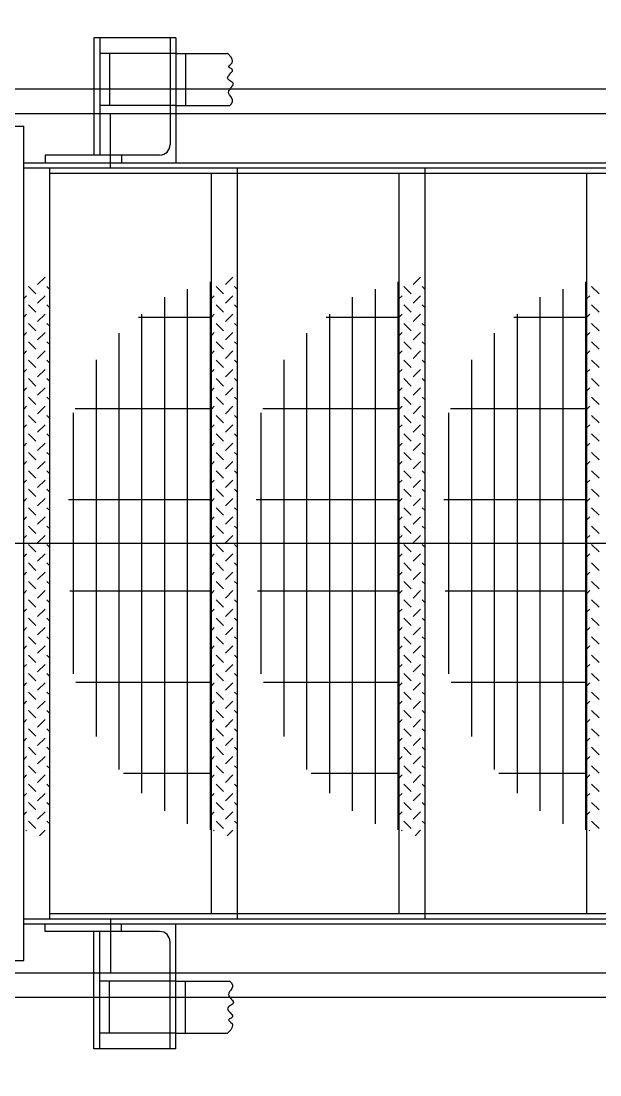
# Model space of a CAD drawing. Extents: x -16413 to 78405, y -232 to 83089.
# Drawn here: x 19182.9 to 19210.7, y 53322.8 to 53373.3 of the extents above; entities that cross this region are included whole.
import ezdxf

# ---------------------------------------------------------------- set-up
doc = ezdxf.new("R2010")
doc.units = 0
doc.header["$LTSCALE"] = 350
doc.header["$MEASUREMENT"] = 0
doc.layers.add('BACKGROUND', color=7, linetype='CONTINUOUS')

msp = doc.modelspace()

# ---------------------------------------------------------------- linework, layer by layer
at = {"layer": 'BACKGROUND'}
for p, q in [((19190.353, 53372.545), (19186.419, 53372.545)), ((19186.419, 53372.545), (19186.419, 53368.905)), ((19186.699, 53372.545), (19186.699, 53366.92)), ((19190.073, 53372.545), (19190.073, 53368.905)), ((19190.353, 53372.545), (19190.353, 53368.905)), ((19190.353, 53371.795), (19186.699, 53371.795)), ((19187.166, 53371.795), (19187.166, 53369.295)), ((19190.353, 53371.795), (19190.82, 53371.795)), ((19190.82, 53371.795), (19190.82, 53369.295)), ((19190.82, 53371.795), (19192.819, 53371.795)), ((19192.836, 53371.782), (19192.819, 53371.795)), ((19192.985, 53371.634), (19192.836, 53371.782)), ((19193.057, 53371.512), (19192.985, 53371.634)), ((19193.071, 53371.415), (19193.057, 53371.512)), ((19192.882, 53371.163), (19192.897, 53371.194)), ((19192.891, 53371.137), (19192.882, 53371.163)), ((19192.918, 53371.113), (19192.891, 53371.137)), ((19192.897, 53371.194), (19192.938, 53371.231)), ((19192.956, 53371.092), (19192.918, 53371.113)), ((19192.938, 53371.231), (19192.993, 53371.278)), ((19192.997, 53371.07), (19192.956, 53371.092)), ((19192.993, 53371.278), (19193.044, 53371.338)), ((19193.035, 53371.046), (19192.997, 53371.07)), ((19193.034, 53370.904), (19193.063, 53370.948)), ((19193.063, 53371.018), (19193.035, 53371.046)), ((19193.044, 53371.338), (19193.071, 53371.415)), ((19193.074, 53370.986), (19193.063, 53371.018)), ((19193.063, 53370.948), (19193.074, 53370.986)), ((19192.828, 53370.614), (19192.836, 53370.658)), ((19192.843, 53370.574), (19192.828, 53370.614)), ((19192.836, 53370.658), (19192.863, 53370.706)), ((19192.876, 53370.537), (19192.843, 53370.574)), ((19192.863, 53370.706), (19192.902, 53370.757)), ((19192.922, 53370.503), (19192.876, 53370.537)), ((19192.902, 53370.757), (19192.947, 53370.807)), ((19192.973, 53370.47), (19192.922, 53370.503)), ((19192.947, 53370.807), (19192.993, 53370.857)), ((19193.024, 53370.437), (19192.973, 53370.47)), ((19192.993, 53370.857), (19193.034, 53370.904)), ((19193.067, 53370.403), (19193.024, 53370.437)), ((19238.555, 53370.079), (19094.055, 53370.079)), ((19192.882, 53369.936), (19192.898, 53370.001)), ((19192.891, 53369.87), (19192.882, 53369.936)), ((19192.898, 53370.001), (19192.932, 53370.063)), ((19192.932, 53370.063), (19192.976, 53370.123)), ((19192.976, 53370.123), (19193.022, 53370.179)), ((19193.022, 53370.179), (19193.065, 53370.232)), ((19193.065, 53370.232), (19193.096, 53370.282)), ((19193.098, 53370.367), (19193.067, 53370.403)), ((19193.096, 53370.282), (19193.109, 53370.326)), ((19193.109, 53370.326), (19193.098, 53370.367)), ((19192.927, 53369.803), (19192.891, 53369.87)), ((19192.979, 53369.731), (19192.927, 53369.803)), ((19193.03, 53369.655), (19192.979, 53369.731)), ((19193.006, 53369.367), (19193.06, 53369.475)), ((19193.062, 53369.57), (19193.03, 53369.655)), ((19193.06, 53369.475), (19193.062, 53369.57)), ((19093.305, 53368.905), (19239.305, 53368.905)), ((19186.419, 53368.905), (19186.419, 53366.92)), ((19190.353, 53369.295), (19186.699, 53369.295)), ((19187.217, 53366.305), (19187.217, 53368.905)), ((19187.217, 53366.305), (19187.217, 53368.905)), ((19190.073, 53368.905), (19190.073, 53367.42)), ((19190.353, 53369.295), (19190.82, 53369.295)), ((19190.353, 53368.905), (19190.353, 53366.545)), ((19190.82, 53369.295), (19192.934, 53369.295)), ((19192.934, 53369.295), (19193.006, 53369.367)), ((19149.555, 53368.305), (19183.055, 53368.305)), ((19183.055, 53328.305), (19183.055, 53368.305)), ((19184.083, 53366.92), (19184.083, 53366.545)), ((19189.573, 53366.92), (19184.083, 53366.92)), ((19187.737, 53366.92), (19187.737, 53366.545)), ((19183.055, 53366.545), (19239.305, 53366.545)), ((19183.055, 53366.305), (19239.305, 53366.305)), ((19184.3, 53366.057), (19193.305, 53366.057)), ((19184.305, 53330.305), (19184.305, 53366.305)), ((19192.055, 53330.557), (19192.055, 53366.057)), ((19193.3, 53366.057), (19202.305, 53366.057)), ((19193.305, 53330.307), (19193.305, 53366.305)), ((19201.055, 53330.557), (19201.055, 53366.057)), ((19202.3, 53366.057), (19211.305, 53366.057)), ((19202.305, 53330.307), (19202.305, 53366.305)), ((19210.055, 53330.557), (19210.055, 53366.057)), ((19183.725, 53360.707), (19184.079, 53361.061)), ((19192.008, 53334.567), (19192.008, 53360.849)), ((19192.725, 53360.707), (19193.079, 53361.061)), ((19201.008, 53334.567), (19201.008, 53360.849)), ((19201.725, 53360.707), (19202.079, 53361.061)), ((19210.008, 53334.567), (19210.008, 53360.849)), ((19183.637, 53360.265), (19183.283, 53360.619)), ((19184.305, 53360.481), (19184.167, 53360.619)), ((19190.914, 53334.856), (19190.914, 53360.489)), ((19192.637, 53360.265), (19192.283, 53360.619)), ((19193.305, 53360.481), (19193.167, 53360.619)), ((19199.914, 53334.856), (19199.914, 53360.489)), ((19201.637, 53360.265), (19201.283, 53360.619)), ((19202.305, 53360.481), (19202.167, 53360.619)), ((19208.914, 53334.856), (19208.914, 53360.489)), ((19210.637, 53360.265), (19210.283, 53360.619)), ((19183.055, 53360.037), (19183.195, 53360.177)), ((19183.725, 53359.823), (19184.079, 53360.177)), ((19189.82, 53335.471), (19189.82, 53360.106)), ((19192.055, 53360.037), (19192.195, 53360.177)), ((19192.725, 53359.823), (19193.079, 53360.177)), ((19198.82, 53335.471), (19198.82, 53360.106)), ((19201.055, 53360.037), (19201.195, 53360.177)), ((19201.725, 53359.823), (19202.079, 53360.177)), ((19207.82, 53335.471), (19207.82, 53360.106)), ((19210.055, 53360.037), (19210.195, 53360.177)), ((19183.637, 53359.381), (19183.283, 53359.735)), ((19184.305, 53359.597), (19184.167, 53359.735)), ((19192.637, 53359.381), (19192.283, 53359.735)), ((19193.305, 53359.597), (19193.167, 53359.735)), ((19201.637, 53359.381), (19201.283, 53359.735)), ((19202.305, 53359.597), (19202.167, 53359.735)), ((19210.637, 53359.381), (19210.283, 53359.735)), ((19183.055, 53359.153), (19183.195, 53359.293)), ((19183.637, 53358.497), (19183.283, 53358.851)), ((19183.725, 53358.939), (19184.079, 53359.293)), ((19184.305, 53358.713), (19184.167, 53358.851)), ((19188.555, 53359.15), (19192.055, 53359.15)), ((19188.727, 53336.331), (19188.727, 53359.293)), ((19192.055, 53359.153), (19192.195, 53359.293)), ((19192.637, 53358.497), (19192.283, 53358.851)), ((19192.725, 53358.939), (19193.079, 53359.293)), ((19193.305, 53358.713), (19193.167, 53358.851)), ((19197.555, 53359.15), (19201.055, 53359.15)), ((19197.727, 53336.331), (19197.727, 53359.293)), ((19201.055, 53359.153), (19201.195, 53359.293)), ((19201.637, 53358.497), (19201.283, 53358.851)), ((19201.725, 53358.939), (19202.079, 53359.293)), ((19202.305, 53358.713), (19202.167, 53358.851)), ((19206.555, 53359.15), (19210.055, 53359.15)), ((19206.727, 53336.331), (19206.727, 53359.293)), ((19210.055, 53359.153), (19210.195, 53359.293)), ((19210.637, 53358.497), (19210.283, 53358.851)), ((19183.055, 53358.27), (19183.195, 53358.409)), ((19183.725, 53358.056), (19184.079, 53358.409)), ((19187.633, 53337.453), (19187.633, 53358.383)), ((19192.055, 53358.27), (19192.195, 53358.409)), ((19192.725, 53358.056), (19193.079, 53358.409)), ((19196.633, 53337.453), (19196.633, 53358.383)), ((19201.055, 53358.27), (19201.195, 53358.409)), ((19201.725, 53358.056), (19202.079, 53358.409)), ((19205.633, 53337.453), (19205.633, 53358.383)), ((19210.055, 53358.27), (19210.195, 53358.409)), ((19183.637, 53357.614), (19183.283, 53357.967)), ((19184.305, 53357.829), (19184.167, 53357.967)), ((19192.637, 53357.614), (19192.283, 53357.967)), ((19193.305, 53357.829), (19193.167, 53357.967)), ((19201.637, 53357.614), (19201.283, 53357.967)), ((19202.305, 53357.829), (19202.167, 53357.967)), ((19210.637, 53357.614), (19210.283, 53357.967)), ((19183.055, 53357.386), (19183.195, 53357.525)), ((19183.725, 53357.172), (19184.079, 53357.525)), ((19192.055, 53357.386), (19192.195, 53357.525)), ((19192.725, 53357.172), (19193.079, 53357.525)), ((19201.055, 53357.386), (19201.195, 53357.525)), ((19201.725, 53357.172), (19202.079, 53357.525)), ((19210.055, 53357.386), (19210.195, 53357.525)), ((19183.637, 53356.73), (19183.283, 53357.083)), ((19184.305, 53356.945), (19184.167, 53357.083)), ((19186.539, 53339.033), (19186.539, 53357.109)), ((19192.637, 53356.73), (19192.283, 53357.083)), ((19193.305, 53356.945), (19193.167, 53357.083)), ((19195.539, 53339.033), (19195.539, 53357.109)), ((19201.637, 53356.73), (19201.283, 53357.083)), ((19202.305, 53356.945), (19202.167, 53357.083)), ((19204.539, 53339.033), (19204.539, 53357.109)), ((19210.637, 53356.73), (19210.283, 53357.083)), ((19183.055, 53356.502), (19183.195, 53356.641)), ((19183.725, 53356.288), (19184.079, 53356.641)), ((19192.055, 53356.502), (19192.195, 53356.641)), ((19192.725, 53356.288), (19193.079, 53356.641)), ((19201.055, 53356.502), (19201.195, 53356.641)), ((19201.725, 53356.288), (19202.079, 53356.641)), ((19210.055, 53356.502), (19210.195, 53356.641)), ((19183.637, 53355.846), (19183.283, 53356.199)), ((19184.305, 53356.061), (19184.167, 53356.199)), ((19192.637, 53355.846), (19192.283, 53356.199)), ((19193.305, 53356.061), (19193.167, 53356.199)), ((19201.637, 53355.846), (19201.283, 53356.199)), ((19202.305, 53356.061), (19202.167, 53356.199)), ((19210.637, 53355.846), (19210.283, 53356.199)), ((19183.055, 53355.618), (19183.195, 53355.757)), ((19183.637, 53354.962), (19183.283, 53355.315)), ((19183.725, 53355.404), (19184.079, 53355.757)), ((19184.305, 53355.177), (19184.167, 53355.315)), ((19192.055, 53355.618), (19192.195, 53355.757)), ((19192.637, 53354.962), (19192.283, 53355.315)), ((19192.725, 53355.404), (19193.079, 53355.757)), ((19193.305, 53355.177), (19193.167, 53355.315)), ((19201.055, 53355.618), (19201.195, 53355.757)), ((19201.637, 53354.962), (19201.283, 53355.315)), ((19201.725, 53355.404), (19202.079, 53355.757)), ((19202.305, 53355.177), (19202.167, 53355.315)), ((19210.055, 53355.618), (19210.195, 53355.757)), ((19210.637, 53354.962), (19210.283, 53355.315)), ((19183.055, 53354.734), (19183.195, 53354.874)), ((19183.725, 53354.52), (19184.079, 53354.874)), ((19185.519, 53354.775), (19192.055, 53354.775)), ((19192.055, 53354.734), (19192.195, 53354.874)), ((19192.725, 53354.52), (19193.079, 53354.874)), ((19194.519, 53354.775), (19201.055, 53354.775)), ((19201.055, 53354.734), (19201.195, 53354.874)), ((19201.725, 53354.52), (19202.079, 53354.874)), ((19203.519, 53354.775), (19210.055, 53354.775)), ((19210.055, 53354.734), (19210.195, 53354.874)), ((19183.637, 53354.078), (19183.283, 53354.432)), ((19184.305, 53354.293), (19184.167, 53354.432)), ((19185.445, 53342.047), (19185.445, 53354.563)), ((19192.637, 53354.078), (19192.283, 53354.432)), ((19193.305, 53354.293), (19193.167, 53354.432)), ((19194.445, 53342.047), (19194.445, 53354.563)), ((19201.637, 53354.078), (19201.283, 53354.432)), ((19202.305, 53354.293), (19202.167, 53354.432)), ((19203.445, 53342.047), (19203.445, 53354.563)), ((19210.637, 53354.078), (19210.283, 53354.432)), ((19183.055, 53353.85), (19183.195, 53353.99)), ((19183.725, 53353.636), (19184.079, 53353.99)), ((19192.055, 53353.85), (19192.195, 53353.99)), ((19192.725, 53353.636), (19193.079, 53353.99)), ((19201.055, 53353.85), (19201.195, 53353.99)), ((19201.725, 53353.636), (19202.079, 53353.99)), ((19210.055, 53353.85), (19210.195, 53353.99)), ((19183.637, 53353.194), (19183.283, 53353.548)), ((19184.305, 53353.409), (19184.167, 53353.548)), ((19192.637, 53353.194), (19192.283, 53353.548)), ((19193.305, 53353.409), (19193.167, 53353.548)), ((19201.637, 53353.194), (19201.283, 53353.548)), ((19202.305, 53353.409), (19202.167, 53353.548)), ((19210.637, 53353.194), (19210.283, 53353.548)), ((19183.055, 53352.966), (19183.195, 53353.106)), ((19183.725, 53352.752), (19184.079, 53353.106)), ((19192.055, 53352.966), (19192.195, 53353.106)), ((19192.725, 53352.752), (19193.079, 53353.106)), ((19201.055, 53352.966), (19201.195, 53353.106)), ((19201.725, 53352.752), (19202.079, 53353.106)), ((19210.055, 53352.966), (19210.195, 53353.106)), ((19183.637, 53352.31), (19183.283, 53352.664)), ((19184.305, 53352.526), (19184.167, 53352.664)), ((19192.637, 53352.31), (19192.283, 53352.664)), ((19193.305, 53352.526), (19193.167, 53352.664)), ((19201.637, 53352.31), (19201.283, 53352.664)), ((19202.305, 53352.526), (19202.167, 53352.664)), ((19210.637, 53352.31), (19210.283, 53352.664)), ((19183.055, 53352.082), (19183.195, 53352.222)), ((19183.637, 53351.426), (19183.283, 53351.78)), ((19183.725, 53351.868), (19184.079, 53352.222)), ((19184.305, 53351.642), (19184.167, 53351.78)), ((19192.055, 53352.082), (19192.195, 53352.222)), ((19192.637, 53351.426), (19192.283, 53351.78)), ((19192.725, 53351.868), (19193.079, 53352.222)), ((19193.305, 53351.642), (19193.167, 53351.78)), ((19201.055, 53352.082), (19201.195, 53352.222)), ((19201.637, 53351.426), (19201.283, 53351.78)), ((19201.725, 53351.868), (19202.079, 53352.222)), ((19202.305, 53351.642), (19202.167, 53351.78)), ((19210.055, 53352.082), (19210.195, 53352.222)), ((19210.637, 53351.426), (19210.283, 53351.78)), ((19183.055, 53351.199), (19183.195, 53351.338)), ((19183.725, 53350.984), (19184.079, 53351.338)), ((19192.055, 53351.199), (19192.195, 53351.338)), ((19192.725, 53350.984), (19193.079, 53351.338)), ((19201.055, 53351.199), (19201.195, 53351.338)), ((19201.725, 53350.984), (19202.079, 53351.338)), ((19210.055, 53351.199), (19210.195, 53351.338)), ((19183.637, 53350.543), (19183.283, 53350.896)), ((19184.305, 53350.758), (19184.167, 53350.896)), ((19192.637, 53350.543), (19192.283, 53350.896)), ((19193.305, 53350.758), (19193.167, 53350.896)), ((19201.637, 53350.543), (19201.283, 53350.896)), ((19202.305, 53350.758), (19202.167, 53350.896)), ((19210.637, 53350.543), (19210.283, 53350.896)), ((19183.055, 53350.315), (19183.195, 53350.454)), ((19183.725, 53350.101), (19184.079, 53350.454)), ((19185.204, 53350.4), (19192.055, 53350.4)), ((19192.055, 53350.315), (19192.195, 53350.454)), ((19192.725, 53350.101), (19193.079, 53350.454)), ((19194.204, 53350.4), (19201.055, 53350.4)), ((19201.055, 53350.315), (19201.195, 53350.454)), ((19201.725, 53350.101), (19202.079, 53350.454)), ((19203.204, 53350.4), (19210.055, 53350.4)), ((19210.055, 53350.315), (19210.195, 53350.454)), ((19183.637, 53349.659), (19183.283, 53350.012)), ((19184.305, 53349.874), (19184.167, 53350.012)), ((19192.637, 53349.659), (19192.283, 53350.012)), ((19193.305, 53349.874), (19193.167, 53350.012)), ((19201.637, 53349.659), (19201.283, 53350.012)), ((19202.305, 53349.874), (19202.167, 53350.012)), ((19210.637, 53349.659), (19210.283, 53350.012)), ((19183.055, 53349.431), (19183.195, 53349.57)), ((19183.725, 53349.217), (19184.079, 53349.57)), ((19192.055, 53349.431), (19192.195, 53349.57)), ((19192.725, 53349.217), (19193.079, 53349.57)), ((19201.055, 53349.431), (19201.195, 53349.57)), ((19201.725, 53349.217), (19202.079, 53349.57)), ((19210.055, 53349.431), (19210.195, 53349.57)), ((19183.637, 53348.775), (19183.283, 53349.128)), ((19184.305, 53348.99), (19184.167, 53349.128)), ((19192.637, 53348.775), (19192.283, 53349.128)), ((19193.305, 53348.99), (19193.167, 53349.128)), ((19201.637, 53348.775), (19201.283, 53349.128)), ((19202.305, 53348.99), (19202.167, 53349.128)), ((19210.637, 53348.775), (19210.283, 53349.128)), ((19093.305, 53348.305), (19239.305, 53348.305)), ((19183.055, 53348.547), (19183.195, 53348.686)), ((19183.637, 53347.891), (19183.283, 53348.244)), ((19183.725, 53348.333), (19184.079, 53348.686)), ((19184.305, 53348.106), (19184.167, 53348.244)), ((19192.055, 53348.547), (19192.195, 53348.686)), ((19192.637, 53347.891), (19192.283, 53348.244)), ((19192.725, 53348.333), (19193.079, 53348.686)), ((19193.305, 53348.106), (19193.167, 53348.244)), ((19201.055, 53348.547), (19201.195, 53348.686)), ((19201.637, 53347.891), (19201.283, 53348.244)), ((19201.725, 53348.333), (19202.079, 53348.686)), ((19202.305, 53348.106), (19202.167, 53348.244)), ((19210.055, 53348.547), (19210.195, 53348.686)), ((19210.637, 53347.891), (19210.283, 53348.244)), ((19183.055, 53347.663), (19183.195, 53347.802)), ((19183.725, 53347.449), (19184.079, 53347.802)), ((19192.055, 53347.663), (19192.195, 53347.802)), ((19192.725, 53347.449), (19193.079, 53347.802)), ((19201.055, 53347.663), (19201.195, 53347.802)), ((19201.725, 53347.449), (19202.079, 53347.802)), ((19210.055, 53347.663), (19210.195, 53347.802)), ((19183.637, 53347.007), (19183.283, 53347.361)), ((19184.305, 53347.222), (19184.167, 53347.361)), ((19192.637, 53347.007), (19192.283, 53347.361)), ((19193.305, 53347.222), (19193.167, 53347.361)), ((19201.637, 53347.007), (19201.283, 53347.361)), ((19202.305, 53347.222), (19202.167, 53347.361)), ((19210.637, 53347.007), (19210.283, 53347.361)), ((19183.055, 53346.779), (19183.195, 53346.919)), ((19183.725, 53346.565), (19184.079, 53346.919)), ((19192.055, 53346.779), (19192.195, 53346.919)), ((19192.725, 53346.565), (19193.079, 53346.919)), ((19201.055, 53346.779), (19201.195, 53346.919)), ((19201.725, 53346.565), (19202.079, 53346.919)), ((19210.055, 53346.779), (19210.195, 53346.919)), ((19183.637, 53346.123), (19183.283, 53346.477)), ((19184.305, 53346.338), (19184.167, 53346.477)), ((19192.637, 53346.123), (19192.283, 53346.477)), ((19193.305, 53346.338), (19193.167, 53346.477)), ((19201.637, 53346.123), (19201.283, 53346.477)), ((19202.305, 53346.338), (19202.167, 53346.477)), ((19210.637, 53346.123), (19210.283, 53346.477)), ((19183.055, 53345.895), (19183.195, 53346.035)), ((19183.725, 53345.681), (19184.079, 53346.035)), ((19185.262, 53346.025), (19192.055, 53346.025)), ((19192.055, 53345.895), (19192.195, 53346.035)), ((19192.725, 53345.681), (19193.079, 53346.035)), ((19194.262, 53346.025), (19201.055, 53346.025)), ((19201.055, 53345.895), (19201.195, 53346.035)), ((19201.725, 53345.681), (19202.079, 53346.035)), ((19203.262, 53346.025), (19210.055, 53346.025)), ((19210.055, 53345.895), (19210.195, 53346.035)), ((19183.637, 53345.239), (19183.283, 53345.593)), ((19184.305, 53345.455), (19184.167, 53345.593)), ((19192.637, 53345.239), (19192.283, 53345.593)), ((19193.305, 53345.455), (19193.167, 53345.593)), ((19201.637, 53345.239), (19201.283, 53345.593)), ((19202.305, 53345.455), (19202.167, 53345.593)), ((19210.637, 53345.239), (19210.283, 53345.593)), ((19183.055, 53345.011), (19183.195, 53345.151)), ((19183.637, 53344.355), (19183.283, 53344.709)), ((19183.725, 53344.797), (19184.079, 53345.151)), ((19184.305, 53344.571), (19184.167, 53344.709)), ((19192.055, 53345.011), (19192.195, 53345.151)), ((19192.637, 53344.355), (19192.283, 53344.709)), ((19192.725, 53344.797), (19193.079, 53345.151)), ((19193.305, 53344.571), (19193.167, 53344.709)), ((19201.055, 53345.011), (19201.195, 53345.151)), ((19201.637, 53344.355), (19201.283, 53344.709)), ((19201.725, 53344.797), (19202.079, 53345.151)), ((19202.305, 53344.571), (19202.167, 53344.709)), ((19210.055, 53345.011), (19210.195, 53345.151)), ((19210.637, 53344.355), (19210.283, 53344.709)), ((19183.055, 53344.127), (19183.195, 53344.267)), ((19183.725, 53343.913), (19184.079, 53344.267)), ((19192.055, 53344.127), (19192.195, 53344.267)), ((19192.725, 53343.913), (19193.079, 53344.267)), ((19201.055, 53344.127), (19201.195, 53344.267)), ((19201.725, 53343.913), (19202.079, 53344.267)), ((19210.055, 53344.127), (19210.195, 53344.267)), ((19183.637, 53343.471), (19183.283, 53343.825)), ((19184.305, 53343.687), (19184.167, 53343.825)), ((19192.637, 53343.471), (19192.283, 53343.825)), ((19193.305, 53343.687), (19193.167, 53343.825)), ((19201.637, 53343.471), (19201.283, 53343.825)), ((19202.305, 53343.687), (19202.167, 53343.825)), ((19210.637, 53343.471), (19210.283, 53343.825)), ((19183.055, 53343.244), (19183.195, 53343.383)), ((19183.725, 53343.03), (19184.079, 53343.383)), ((19192.055, 53343.244), (19192.195, 53343.383)), ((19192.725, 53343.03), (19193.079, 53343.383)), ((19201.055, 53343.244), (19201.195, 53343.383)), ((19201.725, 53343.03), (19202.079, 53343.383)), ((19210.055, 53343.244), (19210.195, 53343.383)), ((19183.637, 53342.588), (19183.283, 53342.941)), ((19184.305, 53342.803), (19184.167, 53342.941)), ((19192.637, 53342.588), (19192.283, 53342.941)), ((19193.305, 53342.803), (19193.167, 53342.941)), ((19201.637, 53342.588), (19201.283, 53342.941)), ((19202.305, 53342.803), (19202.167, 53342.941)), ((19210.637, 53342.588), (19210.283, 53342.941)), ((19183.055, 53342.36), (19183.195, 53342.499)), ((19183.725, 53342.146), (19184.079, 53342.499)), ((19192.055, 53342.36), (19192.195, 53342.499)), ((19192.725, 53342.146), (19193.079, 53342.499)), ((19201.055, 53342.36), (19201.195, 53342.499)), ((19201.725, 53342.146), (19202.079, 53342.499)), ((19210.055, 53342.36), (19210.195, 53342.499)), ((19183.055, 53341.476), (19183.195, 53341.615)), ((19183.637, 53341.704), (19183.283, 53342.057)), ((19183.725, 53341.262), (19184.079, 53341.615)), ((19184.305, 53341.919), (19184.167, 53342.057)), ((19185.549, 53341.65), (19192.055, 53341.65)), ((19192.055, 53341.476), (19192.195, 53341.615)), ((19192.637, 53341.704), (19192.283, 53342.057)), ((19192.725, 53341.262), (19193.079, 53341.615)), ((19193.305, 53341.919), (19193.167, 53342.057)), ((19194.549, 53341.65), (19201.055, 53341.65)), ((19201.055, 53341.476), (19201.195, 53341.615)), ((19201.637, 53341.704), (19201.283, 53342.057)), ((19201.725, 53341.262), (19202.079, 53341.615)), ((19202.305, 53341.919), (19202.167, 53342.057)), ((19203.549, 53341.65), (19210.055, 53341.65)), ((19210.055, 53341.476), (19210.195, 53341.615)), ((19210.637, 53341.704), (19210.283, 53342.057)), ((19183.637, 53340.82), (19183.283, 53341.173)), ((19184.305, 53341.035), (19184.167, 53341.173)), ((19192.637, 53340.82), (19192.283, 53341.173)), ((19193.305, 53341.035), (19193.167, 53341.173)), ((19201.637, 53340.82), (19201.283, 53341.173)), ((19202.305, 53341.035), (19202.167, 53341.173)), ((19210.637, 53340.82), (19210.283, 53341.173)), ((19183.055, 53340.592), (19183.195, 53340.731)), ((19183.725, 53340.378), (19184.079, 53340.731)), ((19192.055, 53340.592), (19192.195, 53340.731)), ((19192.725, 53340.378), (19193.079, 53340.731)), ((19201.055, 53340.592), (19201.195, 53340.731)), ((19201.725, 53340.378), (19202.079, 53340.731)), ((19210.055, 53340.592), (19210.195, 53340.731)), ((19183.637, 53339.936), (19183.283, 53340.289)), ((19184.305, 53340.151), (19184.167, 53340.289)), ((19192.637, 53339.936), (19192.283, 53340.289)), ((19193.305, 53340.151), (19193.167, 53340.289)), ((19201.637, 53339.936), (19201.283, 53340.289)), ((19202.305, 53340.151), (19202.167, 53340.289)), ((19210.637, 53339.936), (19210.283, 53340.289)), ((19183.055, 53339.708), (19183.195, 53339.848)), ((19183.725, 53339.494), (19184.079, 53339.848)), ((19192.055, 53339.708), (19192.195, 53339.848)), ((19192.725, 53339.494), (19193.079, 53339.848)), ((19201.055, 53339.708), (19201.195, 53339.848)), ((19201.725, 53339.494), (19202.079, 53339.848)), ((19210.055, 53339.708), (19210.195, 53339.848)), ((19183.637, 53339.052), (19183.283, 53339.406)), ((19184.305, 53339.267), (19184.167, 53339.406)), ((19192.637, 53339.052), (19192.283, 53339.406)), ((19193.305, 53339.267), (19193.167, 53339.406)), ((19201.637, 53339.052), (19201.283, 53339.406)), ((19202.305, 53339.267), (19202.167, 53339.406)), ((19210.637, 53339.052), (19210.283, 53339.406)), ((19183.055, 53338.824), (19183.195, 53338.964)), ((19183.725, 53338.61), (19184.079, 53338.964)), ((19192.055, 53338.824), (19192.195, 53338.964)), ((19192.725, 53338.61), (19193.079, 53338.964)), ((19201.055, 53338.824), (19201.195, 53338.964)), ((19201.725, 53338.61), (19202.079, 53338.964)), ((19210.055, 53338.824), (19210.195, 53338.964)), ((19183.055, 53337.94), (19183.195, 53338.08)), ((19183.637, 53338.168), (19183.283, 53338.522)), ((19183.725, 53337.726), (19184.079, 53338.08)), ((19184.305, 53338.383), (19184.167, 53338.522)), ((19192.055, 53337.94), (19192.195, 53338.08)), ((19192.637, 53338.168), (19192.283, 53338.522)), ((19192.725, 53337.726), (19193.079, 53338.08)), ((19193.305, 53338.383), (19193.167, 53338.522)), ((19201.055, 53337.94), (19201.195, 53338.08)), ((19201.637, 53338.168), (19201.283, 53338.522)), ((19201.725, 53337.726), (19202.079, 53338.08)), ((19202.305, 53338.383), (19202.167, 53338.522)), ((19210.055, 53337.94), (19210.195, 53338.08)), ((19210.637, 53338.168), (19210.283, 53338.522)), ((19183.637, 53337.284), (19183.283, 53337.638)), ((19184.305, 53337.5), (19184.167, 53337.638)), ((19192.637, 53337.284), (19192.283, 53337.638)), ((19193.305, 53337.5), (19193.167, 53337.638)), ((19201.637, 53337.284), (19201.283, 53337.638)), ((19202.305, 53337.5), (19202.167, 53337.638)), ((19210.637, 53337.284), (19210.283, 53337.638)), ((19183.055, 53337.056), (19183.195, 53337.196)), ((19183.725, 53336.842), (19184.079, 53337.196)), ((19187.837, 53337.275), (19192.055, 53337.275)), ((19192.055, 53337.056), (19192.195, 53337.196)), ((19192.725, 53336.842), (19193.079, 53337.196)), ((19196.837, 53337.275), (19201.055, 53337.275)), ((19201.055, 53337.056), (19201.195, 53337.196)), ((19201.725, 53336.842), (19202.079, 53337.196)), ((19205.837, 53337.275), (19210.055, 53337.275)), ((19210.055, 53337.056), (19210.195, 53337.196)), ((19183.637, 53336.4), (19183.283, 53336.754)), ((19184.305, 53336.616), (19184.167, 53336.754)), ((19192.637, 53336.4), (19192.283, 53336.754)), ((19193.305, 53336.616), (19193.167, 53336.754)), ((19201.637, 53336.4), (19201.283, 53336.754)), ((19202.305, 53336.616), (19202.167, 53336.754)), ((19210.637, 53336.4), (19210.283, 53336.754)), ((19183.055, 53336.173), (19183.195, 53336.312)), ((19183.725, 53335.958), (19184.079, 53336.312)), ((19192.055, 53336.173), (19192.195, 53336.312)), ((19192.725, 53335.958), (19193.079, 53336.312)), ((19201.055, 53336.173), (19201.195, 53336.312)), ((19201.725, 53335.958), (19202.079, 53336.312)), ((19210.055, 53336.173), (19210.195, 53336.312)), ((19183.637, 53335.517), (19183.283, 53335.87)), ((19184.305, 53335.732), (19184.167, 53335.87)), ((19192.637, 53335.517), (19192.283, 53335.87)), ((19193.305, 53335.732), (19193.167, 53335.87)), ((19201.637, 53335.517), (19201.283, 53335.87)), ((19202.305, 53335.732), (19202.167, 53335.87)), ((19210.637, 53335.517), (19210.283, 53335.87)), ((19183.055, 53335.289), (19183.195, 53335.428)), ((19183.725, 53335.075), (19184.079, 53335.428)), ((19192.055, 53335.289), (19192.195, 53335.428)), ((19192.725, 53335.075), (19193.079, 53335.428)), ((19201.055, 53335.289), (19201.195, 53335.428)), ((19201.725, 53335.075), (19202.079, 53335.428)), ((19210.055, 53335.289), (19210.195, 53335.428)), ((19183.163, 53334.512), (19183.195, 53334.544)), ((19183.637, 53334.633), (19183.283, 53334.986)), ((19183.817, 53334.282), (19184.079, 53334.544)), ((19184.305, 53334.848), (19184.167, 53334.986)), ((19192.163, 53334.512), (19192.195, 53334.544)), ((19192.637, 53334.633), (19192.283, 53334.986)), ((19192.817, 53334.282), (19193.079, 53334.544)), ((19193.305, 53334.848), (19193.167, 53334.986)), ((19201.163, 53334.512), (19201.195, 53334.544)), ((19201.637, 53334.633), (19201.283, 53334.986)), ((19201.817, 53334.282), (19202.079, 53334.544)), ((19202.305, 53334.848), (19202.167, 53334.986)), ((19210.163, 53334.512), (19210.195, 53334.544)), ((19210.637, 53334.633), (19210.283, 53334.986)), ((19184.3, 53330.557), (19193.305, 53330.557)), ((19193.3, 53330.557), (19202.305, 53330.557)), ((19202.3, 53330.557), (19211.305, 53330.557)), ((19183.055, 53330.305), (19239.305, 53330.305)), ((19183.055, 53330.065), (19239.305, 53330.065)), ((19184.083, 53329.69), (19184.083, 53330.065)), ((19187.217, 53330.305), (19187.217, 53327.705)), ((19187.737, 53329.69), (19187.737, 53330.065)), ((19190.353, 53327.705), (19190.353, 53330.065)), ((19189.573, 53329.69), (19184.083, 53329.69)), ((19186.419, 53327.705), (19186.419, 53329.69)), ((19186.699, 53324.065), (19186.699, 53329.69)), ((19190.073, 53327.705), (19190.073, 53329.19)), ((19149.555, 53328.305), (19183.055, 53328.305)), ((19093.305, 53327.705), (19239.305, 53327.705)), ((19186.419, 53324.065), (19186.419, 53327.705)), ((19190.073, 53324.065), (19190.073, 53327.705)), ((19190.353, 53324.065), (19190.353, 53327.705)), ((19190.353, 53327.315), (19186.699, 53327.315)), ((19187.166, 53324.815), (19187.166, 53327.315)), ((19190.353, 53327.315), (19190.82, 53327.315)), ((19190.82, 53324.815), (19190.82, 53327.315)), ((19190.82, 53327.315), (19192.934, 53327.315)), ((19192.934, 53327.315), (19193.006, 53327.243)), ((19193.006, 53327.243), (19193.06, 53327.135)), ((19193.062, 53327.04), (19193.03, 53326.955)), ((19193.06, 53327.135), (19193.062, 53327.04)), ((19238.555, 53326.531), (19094.055, 53326.531)), ((19192.891, 53326.74), (19192.882, 53326.674)), ((19192.882, 53326.674), (19192.898, 53326.609)), ((19192.927, 53326.807), (19192.891, 53326.74)), ((19192.898, 53326.609), (19192.932, 53326.547)), ((19192.979, 53326.879), (19192.927, 53326.807)), ((19192.932, 53326.547), (19192.976, 53326.487)), ((19192.976, 53326.487), (19193.022, 53326.431)), ((19193.03, 53326.955), (19192.979, 53326.879)), ((19192.843, 53326.036), (19192.828, 53325.996)), ((19192.828, 53325.996), (19192.836, 53325.952)), ((19192.836, 53325.952), (19192.863, 53325.904)), ((19192.876, 53326.073), (19192.843, 53326.036)), ((19192.922, 53326.107), (19192.876, 53326.073)), ((19192.973, 53326.14), (19192.922, 53326.107)), ((19193.024, 53326.173), (19192.973, 53326.14)), ((19193.022, 53326.431), (19193.065, 53326.378)), ((19193.067, 53326.207), (19193.024, 53326.173)), ((19193.065, 53326.378), (19193.096, 53326.328)), ((19193.098, 53326.243), (19193.067, 53326.207)), ((19193.096, 53326.328), (19193.109, 53326.284)), ((19193.109, 53326.284), (19193.098, 53326.243)), ((19192.863, 53325.904), (19192.902, 53325.853)), ((19192.891, 53325.473), (19192.882, 53325.447)), ((19192.882, 53325.447), (19192.897, 53325.416)), ((19192.918, 53325.497), (19192.891, 53325.473)), ((19192.902, 53325.853), (19192.947, 53325.803)), ((19192.956, 53325.518), (19192.918, 53325.497)), ((19192.947, 53325.803), (19192.993, 53325.753)), ((19192.997, 53325.54), (19192.956, 53325.518)), ((19192.993, 53325.753), (19193.034, 53325.706)), ((19193.035, 53325.564), (19192.997, 53325.54)), ((19193.034, 53325.706), (19193.063, 53325.662)), ((19193.063, 53325.592), (19193.035, 53325.564)), ((19193.063, 53325.662), (19193.074, 53325.624)), ((19193.074, 53325.624), (19193.063, 53325.592)), ((19192.985, 53324.976), (19192.836, 53324.828)), ((19192.897, 53325.416), (19192.938, 53325.379)), ((19192.938, 53325.379), (19192.993, 53325.332)), ((19193.057, 53325.098), (19192.985, 53324.976)), ((19192.993, 53325.332), (19193.044, 53325.272)), ((19193.044, 53325.272), (19193.071, 53325.195)), ((19193.071, 53325.195), (19193.057, 53325.098)), ((19190.353, 53324.815), (19186.699, 53324.815)), ((19190.353, 53324.815), (19190.82, 53324.815)), ((19190.82, 53324.815), (19192.819, 53324.815)), ((19192.836, 53324.828), (19192.819, 53324.815)), ((19190.353, 53324.065), (19186.419, 53324.065))]:
    msp.add_line(p, q, dxfattribs=at)
for centre, radius, start, end in [((22859.852, 59900.699), 10167.986, 215.7516982, 264.5832458), ((19189.573, 53367.42), 0.5, 270, 0), ((19189.573, 53329.19), 0.5, 0, 90)]:
    msp.add_arc(centre, radius, start, end, dxfattribs=at)

doc.saveas('drawing.dxf')
